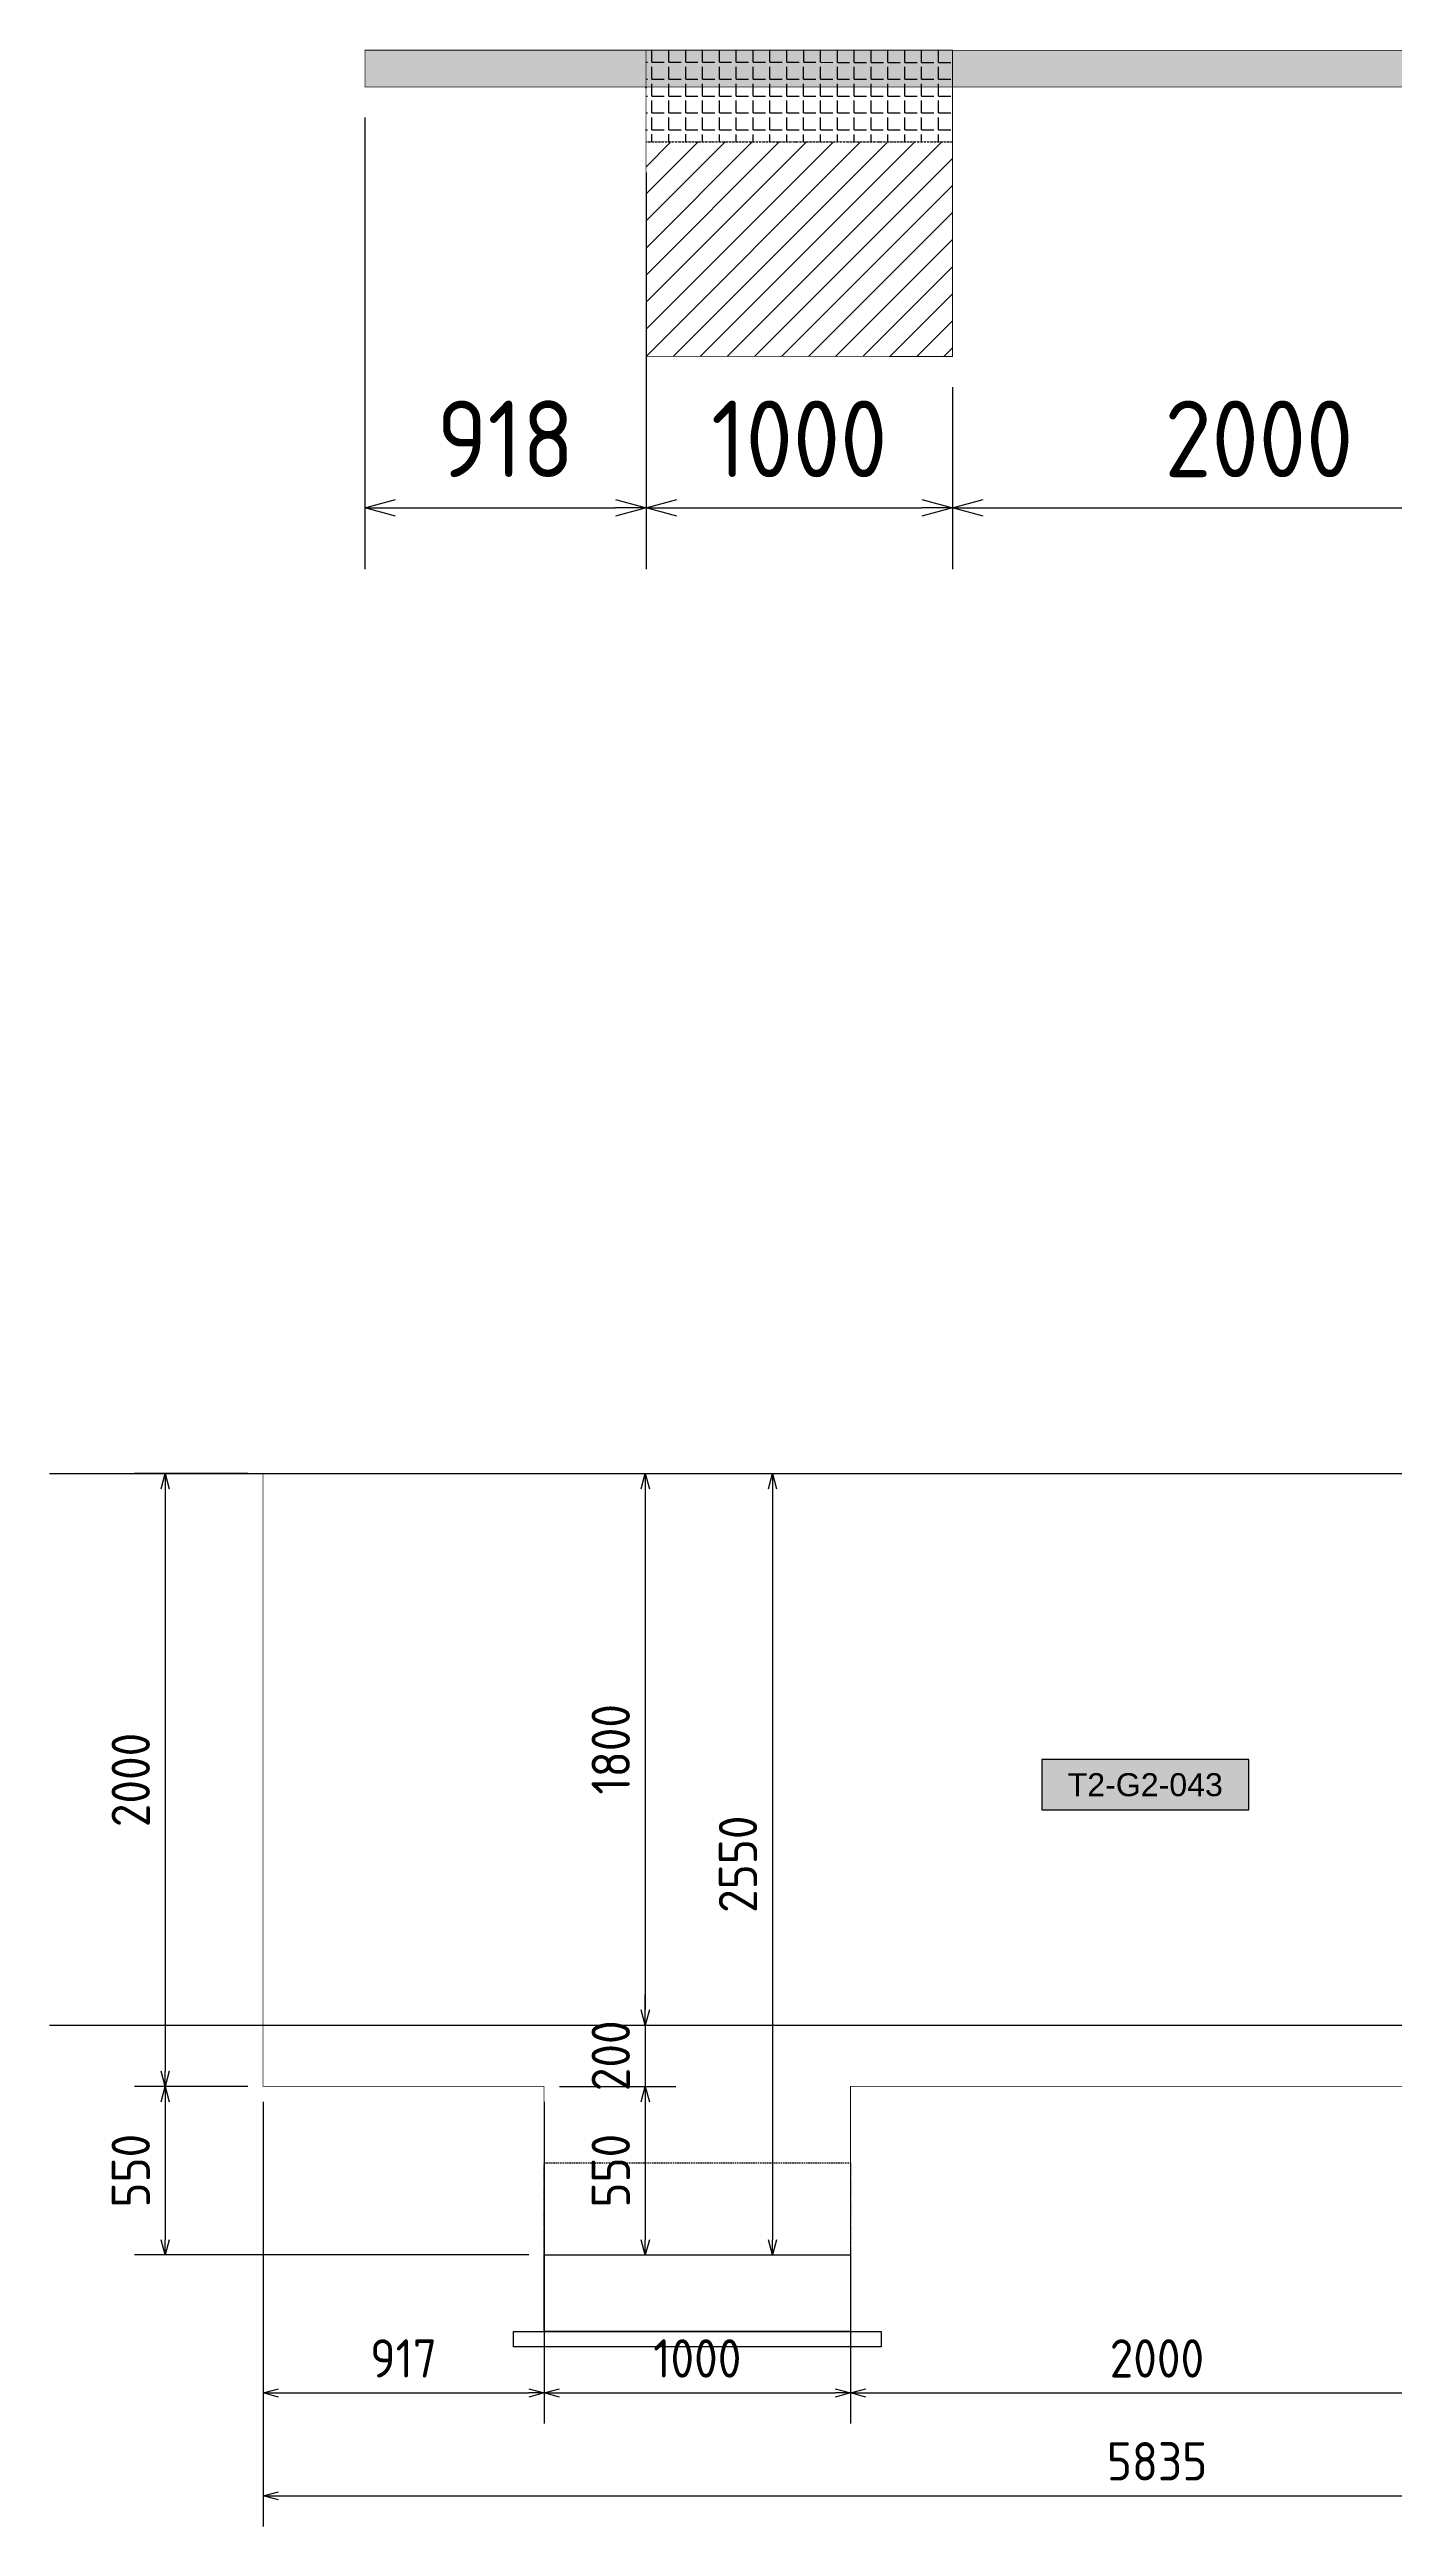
# Model space of a CAD drawing. Header units: centimetres. Extents: x -6122352 to 6876996, y -1694241 to 2592194.
# Drawn here: x 3279031 to 3283421, y 145042 to 153124 of the extents above; entities that cross this region are included whole.
import ezdxf
from ezdxf.enums import TextEntityAlignment as Align

# ---------------------------------------------------------------- set-up
doc = ezdxf.new("R2010")
doc.units = ezdxf.units.CM
doc.header["$MEASUREMENT"] = 0
doc.header["$PDMODE"] = 66
doc.header["$PDSIZE"] = 100
for name, pattern in [('23585-XR-AR-END-SETTING OUT PLAN$0$HIDDEN', [0.375, 0.25, -0.125]), ('CENTER', [2, 1.25, -0.25, 0.25, -0.25]), ('DASHED2', [0.375, 0.25, -0.125])]:
    doc.linetypes.add(name, pattern=pattern)
doc.layers.get('Defpoints').update_dxf_attribs({"color": 255, "linetype": 'CENTER'})
for name, color, linetype in [('@MI-FOOTINGS', 7, 'Continuous'), ('@MI-TYPE-01', 30, 'Continuous'), ('@MI-TYPE-02', 6, 'Continuous'), ('PANEL-TAGS', 7, 'Continuous')]:
    doc.layers.add(name, color=color, linetype=linetype)
doc.styles.add('PANELTAG_STYLE', font='arial.ttf')
doc.styles.add('Schueco-BEMSTIL', font='isocpeur.ttf', dxfattribs={"width": 0.9})
doc.dimstyles.new('MI- JWC-TXT-2.5 MM', dxfattribs={"dimscale": 1.5, "dimtxt": 2.5, "dimasz": 1, "dimexe": 2, "dimexo": 1, "dimgap": 1, "dimtad": 1, "dimdec": 0, "dimdsep": 46, "dimtxsty": 'Schueco-BEMSTIL', "dimblk": 'OPEN30', "dimcen": 0, "dimdle": 2, "dimclrd": 140, "dimclre": 8, "dimclrt": 40, "dimadec": 0, "dimazin": 2, "dimtfac": 1, "dimtdec": 0, "dimtix": 1, "dimtmove": 2, "dimatfit": 3, "dimldrblk": 'OPEN', "dimfxl": 2, "dimlwd": -1, "dimlwe": -1, "dimarcsym": 0})

# ---------------------------------------------------------------- blocks, each defined once
blk = doc.blocks.new('T1-FOOTING')
at = {"transparency": 33554679}
h = blk.add_hatch(dxfattribs=at)
h.set_pattern_fill('ANGLE', color=256, scale=500)
h.set_pattern_definition([(0, (0, 0), (0, 137.5), [100, -37.5]), (90, (0, 0), (-137.5, 8.419446744138054e-15), [100, -37.5])])
h.paths.add_polyline_path([(-500, -300.0000000000218), (499.9999999999964, -300.0000000000218), (499.9999999999964, -1.818989403545856e-11), (-500, -1.818989403545856e-11)])
h.paths.add_polyline_path([(-499.75, -299.7500000000218), (499.7499999999964, -299.7500000000218), (499.7499999999964, -0.2500000000181899), (-499.75, -0.2500000000181899)], flags=16)
h = blk.add_hatch(dxfattribs=at)
h.set_pattern_fill('ANGLE', color=8, scale=200)
h.set_pattern_definition([(0, (0, 0), (0, 55.00000000000001), [40, -15]), (90, (0, 0), (-55.00000000000001, 3.367778697655222e-15), [40, -15])])
h.paths.add_polyline_path([(500.0000000000025, -300.0000000000218), (500.0000000000035, -1.818989403545856e-11), (-500, -1.816147232602816e-11), (-499.9999999999989, -300.0000000000291)])
h = blk.add_hatch(dxfattribs=at)
h.set_pattern_fill('ANSI31', color=8, scale=500)
h.set_pattern_definition([(45, (0, 0), (-44.19417382415922, 44.19417382415922), [])])
h.paths.add_polyline_path([(500, -1000.000000000015), (500.0000000000025, -300.0000000000218), (-499.9999999999989, -300.000000000029), (-499.9999999999964, -1000.000000000011)])
at = {"layer": '@MI-TYPE-01', "color": 240, "linetype": 'DASHED2', "true_color": 0xed1f24}
blk.add_line((-500.0000000000073, -300.0000000000291), (499.9999999999964, -300.0000000000218), dxfattribs=at)
at = {"layer": '@MI-TYPE-01', "color": 240, "true_color": 0xed1f24, "const_width": 2.5}
blk.add_lwpolyline([(-500, -1.818989403545856e-11), (500.0000000000036, -1.818989403545856e-11), (500, -1000.000000000015), (-499.9999999999964, -1000.000000000011)], close=True, dxfattribs=at)
blk = doc.blocks.new('A$C90a9385a')
at = {"layer": '@MI-TYPE-02'}
h = blk.add_hatch(color=256, dxfattribs=at)
h.dxf.hatch_style = 1
h.paths.add_polyline_path([(5835.000000000029, 0), (0, 0), (0, -120), (5835, -120)])
at = {"layer": '@MI-TYPE-02', "const_width": 2.5}
blk.add_lwpolyline([(5835.000000000029, 0), (0, 0), (0, -120), (5835, -120)], close=True, dxfattribs=at)
at = {"layer": '@MI-FOOTINGS', "color": 240, "true_color": 0xed1f24}
blk.add_blockref('T1-FOOTING', (1417.536642821826, 0.872473891977279), dxfattribs=at)
blk = doc.blocks.new('_Open30')
at = {"color": 0, "linetype": 'ByBlock', "lineweight": -2}
for p, q in [((-1, 0.26794919), (0, 0)), ((0, 0), (-1, -0.26794919)), ((0, 0), (-1, 0))]:
    blk.add_line(p, q, dxfattribs=at)
blk = doc.blocks.new('*D1343')
at = {"color": 8, "transparency": 16777216}
for p, q in [((390.6227459281819, -47080.80116095192), (1684.684925263748, -47080.80116095192)), ((211.3308254611179, -47998.30569433885), (1684.684925263748, -47998.30569433885))]:
    blk.add_line(p, q, dxfattribs=at)
at = {"color": 140, "transparency": 16777216}
blk.add_line((1484.684925263748, -47898.30569433885), (1484.684925263748, -47180.80116095192), dxfattribs=at)
at = {"layer": 'Defpoints', "color": 0, "transparency": 16777216}
for p in [(290.6227459281819, -47080.80116095192), (1484.684925263748, -47080.80116095192), (111.3308254611179, -47998.30569433885)]:
    blk.add_point(p, dxfattribs=at)
at = {"color": 140, "transparency": 16777216, "xscale": 100, "yscale": 100, "zscale": 100}
for p, rotation in [((1484.684925263748, -47080.80116095192), 90), ((1484.684925263748, -47998.30569433885), 270)]:
    blk.add_blockref('_Open30', p, dxfattribs=dict(at, rotation=rotation))
at = {"color": 40, "transparency": 16777216, "insert": (1259.684925263734, -47539.55342764538), "char_height": 250, "attachment_point": 5, "rotation": 90, "style": 'Schueco-BEMSTIL'}
blk.add_mtext('918', dxfattribs=at)
blk = doc.blocks.new('_Open')
at = {"color": 0, "linetype": 'ByBlock', "lineweight": -2}
for p, q in [((-1, 0.1666666666666667), (0, 0)), ((-1, -0.1666666666666667), (0, 0)), ((0, 0), (-1, 0))]:
    blk.add_line(p, q, dxfattribs=at)
blk = doc.blocks.new('*D1344')
at = {"color": 8, "transparency": 16777216}
for p, q in [((1090.801907083369, -46080.92659767708), (1684.684925263748, -46080.92659767708)), ((390.6227459281819, -47080.80116095192), (1684.684925263749, -47080.80116095192))]:
    blk.add_line(p, q, dxfattribs=at)
at = {"color": 140, "transparency": 16777216}
blk.add_line((1484.684925263748, -46980.80116095192), (1484.684925263748, -46180.92659767708), dxfattribs=at)
at = {"layer": 'Defpoints', "color": 0, "transparency": 16777216}
for p in [(990.8019070833693, -46080.92659767708), (1484.684925263748, -46080.92659767708), (290.6227459281819, -47080.80116095192)]:
    blk.add_point(p, dxfattribs=at)
at = {"color": 140, "transparency": 16777216, "xscale": 100, "yscale": 100, "zscale": 100}
for p, rotation in [((1484.684925263748, -46080.92659767708), 90), ((1484.684925263748, -47080.80116095192), 270)]:
    blk.add_blockref('_Open30', p, dxfattribs=dict(at, rotation=rotation))
at = {"color": 40, "transparency": 16777216, "insert": (1259.684925263735, -46580.86387931449), "char_height": 250, "attachment_point": 5, "rotation": 90, "style": 'Schueco-BEMSTIL'}
blk.add_mtext('1000', dxfattribs=at)
blk = doc.blocks.new('*D1345')
at = {"color": 8, "transparency": 16777216}
for p, q in [((1091.16025186563, -44080.92662977983), (1684.684925263748, -44080.92662977983)), ((1090.801907083369, -46080.92659767708), (1684.684925263749, -46080.92659767708))]:
    blk.add_line(p, q, dxfattribs=at)
at = {"color": 140, "transparency": 16777216}
blk.add_line((1484.684925263749, -45980.92659767708), (1484.684925263748, -44180.92662977983), dxfattribs=at)
at = {"layer": 'Defpoints', "color": 0, "transparency": 16777216}
for p in [(991.1602518656296, -44080.92662977983), (1484.684925263748, -44080.92662977983), (990.8019070833693, -46080.92659767708)]:
    blk.add_point(p, dxfattribs=at)
at = {"color": 140, "transparency": 16777216, "xscale": 100, "yscale": 100, "zscale": 100}
for p, rotation in [((1484.684925263748, -44080.92662977983), 90), ((1484.684925263749, -46080.92659767708), 270)]:
    blk.add_blockref('_Open30', p, dxfattribs=dict(at, rotation=rotation))
at = {"color": 40, "transparency": 16777216, "insert": (1259.684925263736, -45080.92661372845), "char_height": 250, "attachment_point": 5, "rotation": 90, "style": 'Schueco-BEMSTIL'}
blk.add_mtext('2000', dxfattribs=at)
blk = doc.blocks.new('*D4547')
at = {"layer": '@MI-TYPE-01', "color": 8, "transparency": 16777216}
for p, q in [((3279728.35627949, 146427.848754853), (3279728.35627949, 145377.8383188061)), ((3280645.35627949, 146427.848754853), (3280645.35627949, 145377.8383188061))]:
    blk.add_line(p, q, dxfattribs=at)
at = {"layer": '@MI-TYPE-01', "color": 140, "transparency": 16777216}
blk.add_line((3279778.35627949, 145477.8383188061), (3280595.35627949, 145477.8383188061), dxfattribs=at)
at = {"layer": 'Defpoints', "color": 0, "transparency": 16777216}
for p in [(3279728.35627949, 146477.848754853), (3280645.35627949, 146477.848754853), (3280645.35627949, 145477.8383188061)]:
    blk.add_point(p, dxfattribs=at)
at = {"layer": '@MI-TYPE-01', "color": 140, "transparency": 16777216, "xscale": 50, "yscale": 50, "zscale": 50, "rotation": 180}
blk.add_blockref('_Open30', (3279728.35627949, 145477.8383188061), dxfattribs=at)
at = {"layer": '@MI-TYPE-01', "color": 140, "transparency": 16777216, "xscale": 50, "yscale": 50, "zscale": 50}
blk.add_blockref('_Open30', (3280645.35627949, 145477.8383188061), dxfattribs=at)
at = {"layer": '@MI-TYPE-01', "color": 40, "transparency": 16777216, "insert": (3280186.85627949, 145590.3383188061), "char_height": 125, "attachment_point": 5, "style": 'Schueco-BEMSTIL'}
blk.add_mtext('917', dxfattribs=at)
blk = doc.blocks.new('*D4548')
at = {"layer": '@MI-TYPE-01', "color": 8, "transparency": 16777216}
for p, q in [((3280645.35627949, 146427.848754853), (3280645.35627949, 145377.8383188061)), ((3281645.35627949, 145877.848754853), (3281645.35627949, 145377.8383188061))]:
    blk.add_line(p, q, dxfattribs=at)
at = {"layer": '@MI-TYPE-01', "color": 140, "transparency": 16777216}
blk.add_line((3280695.35627949, 145477.8383188061), (3281595.35627949, 145477.8383188061), dxfattribs=at)
at = {"layer": 'Defpoints', "color": 0, "transparency": 16777216}
for p in [(3280645.35627949, 146477.848754853), (3281645.35627949, 145927.848754853), (3281645.35627949, 145477.8383188061)]:
    blk.add_point(p, dxfattribs=at)
at = {"layer": '@MI-TYPE-01', "color": 140, "transparency": 16777216, "xscale": 50, "yscale": 50, "zscale": 50, "rotation": 180}
blk.add_blockref('_Open30', (3280645.35627949, 145477.8383188061), dxfattribs=at)
at = {"layer": '@MI-TYPE-01', "color": 140, "transparency": 16777216, "xscale": 50, "yscale": 50, "zscale": 50}
blk.add_blockref('_Open30', (3281645.35627949, 145477.8383188061), dxfattribs=at)
at = {"layer": '@MI-TYPE-01', "color": 40, "transparency": 16777216, "insert": (3281145.35627949, 145590.3383188061), "char_height": 125, "attachment_point": 5, "style": 'Schueco-BEMSTIL'}
blk.add_mtext('1000', dxfattribs=at)
blk = doc.blocks.new('*D4549')
at = {"layer": '@MI-TYPE-01', "color": 8, "transparency": 16777216}
for p, q in [((3281645.35627949, 145877.848754853), (3281645.35627949, 145377.8383188061)), ((3283645.35627949, 145877.848754853), (3283645.35627949, 145377.8383188061))]:
    blk.add_line(p, q, dxfattribs=at)
at = {"layer": '@MI-TYPE-01', "color": 140, "transparency": 16777216}
blk.add_line((3281695.35627949, 145477.8383188061), (3283595.35627949, 145477.8383188061), dxfattribs=at)
at = {"layer": 'Defpoints', "color": 0, "transparency": 16777216}
for p in [(3281645.35627949, 145927.848754853), (3283645.35627949, 145927.848754853), (3283645.35627949, 145477.8383188061)]:
    blk.add_point(p, dxfattribs=at)
at = {"layer": '@MI-TYPE-01', "color": 140, "transparency": 16777216, "xscale": 50, "yscale": 50, "zscale": 50, "rotation": 180}
blk.add_blockref('_Open30', (3281645.35627949, 145477.8383188061), dxfattribs=at)
at = {"layer": '@MI-TYPE-01', "color": 140, "transparency": 16777216, "xscale": 50, "yscale": 50, "zscale": 50}
blk.add_blockref('_Open30', (3283645.35627949, 145477.8383188061), dxfattribs=at)
at = {"layer": '@MI-TYPE-01', "color": 40, "transparency": 16777216, "insert": (3282645.35627949, 145590.3383188061), "char_height": 125, "attachment_point": 5, "style": 'Schueco-BEMSTIL'}
blk.add_mtext('2000', dxfattribs=at)
blk = doc.blocks.new('*D4552')
at = {"layer": '@MI-TYPE-01', "color": 8, "transparency": 16777216}
for p, q in [((3279728.35627949, 146427.848754853), (3279728.35627949, 145042.1073819642)), ((3285563.35627949, 146427.848754853), (3285563.35627949, 145042.1073819642))]:
    blk.add_line(p, q, dxfattribs=at)
at = {"layer": '@MI-TYPE-01', "color": 140, "transparency": 16777216}
blk.add_line((3279778.35627949, 145142.1073819642), (3285513.35627949, 145142.1073819642), dxfattribs=at)
at = {"layer": 'Defpoints', "color": 0, "transparency": 16777216}
for p in [(3279728.35627949, 146477.848754853), (3285563.35627949, 146477.848754853), (3285563.35627949, 145142.1073819642)]:
    blk.add_point(p, dxfattribs=at)
at = {"layer": '@MI-TYPE-01', "color": 140, "transparency": 16777216, "xscale": 50, "yscale": 50, "zscale": 50, "rotation": 180}
blk.add_blockref('_Open30', (3279728.35627949, 145142.1073819642), dxfattribs=at)
at = {"layer": '@MI-TYPE-01', "color": 140, "transparency": 16777216, "xscale": 50, "yscale": 50, "zscale": 50}
blk.add_blockref('_Open30', (3285563.35627949, 145142.1073819642), dxfattribs=at)
at = {"layer": '@MI-TYPE-01', "color": 40, "transparency": 16777216, "insert": (3282645.85627949, 145254.6073819642), "char_height": 125, "attachment_point": 5, "style": 'Schueco-BEMSTIL'}
blk.add_mtext('5835', dxfattribs=at)
blk = doc.blocks.new('*D4553')
at = {"layer": '@MI-TYPE-01', "color": 8, "transparency": 16777216}
for p, q in [((3279678.356279492, 148477.8487548531), (3279309.014807114, 148477.8487548531)), ((3279678.356279492, 146477.8487548531), (3279309.014807114, 146477.8487548531))]:
    blk.add_line(p, q, dxfattribs=at)
at = {"layer": '@MI-TYPE-01', "color": 140, "transparency": 16777216}
blk.add_line((3279409.014807114, 148427.8487548531), (3279409.014807114, 146527.8487548531), dxfattribs=at)
at = {"layer": 'Defpoints', "color": 0, "transparency": 16777216}
for p in [(3279728.356279492, 148477.8487548531), (3279409.014807114, 146477.8487548531), (3279728.356279492, 146477.8487548531)]:
    blk.add_point(p, dxfattribs=at)
at = {"layer": '@MI-TYPE-01', "color": 140, "transparency": 16777216, "xscale": 50, "yscale": 50, "zscale": 50}
for p, rotation in [((3279409.014807114, 148477.8487548531), 90), ((3279409.014807114, 146477.8487548531), 270)]:
    blk.add_blockref('_Open30', p, dxfattribs=dict(at, rotation=rotation))
at = {"layer": '@MI-TYPE-01', "color": 40, "transparency": 16777216, "insert": (3279296.514807113, 147477.8487548521), "char_height": 125, "attachment_point": 5, "rotation": 90, "style": 'Schueco-BEMSTIL'}
blk.add_mtext('2000', dxfattribs=at)
blk = doc.blocks.new('*D4554')
at = {"layer": '@MI-TYPE-01', "color": 8, "transparency": 16777216}
for p, q in [((3279678.356279492, 146477.8487548531), (3279309.014807116, 146477.8487548531)), ((3280595.356279492, 145927.8487548531), (3279309.014807116, 145927.8487548531))]:
    blk.add_line(p, q, dxfattribs=at)
at = {"layer": '@MI-TYPE-01', "color": 140, "transparency": 16777216}
blk.add_line((3279409.014807116, 146427.8487548531), (3279409.014807116, 145977.8487548531), dxfattribs=at)
at = {"layer": 'Defpoints', "color": 0, "transparency": 16777216}
for p in [(3279728.356279492, 146477.8487548531), (3279409.014807116, 145927.8487548531), (3280645.356279492, 145927.8487548531)]:
    blk.add_point(p, dxfattribs=at)
at = {"layer": '@MI-TYPE-01', "color": 140, "transparency": 16777216, "xscale": 50, "yscale": 50, "zscale": 50}
for p, rotation in [((3279409.014807116, 146477.8487548531), 90), ((3279409.014807116, 145927.8487548531), 270)]:
    blk.add_blockref('_Open30', p, dxfattribs=dict(at, rotation=rotation))
at = {"layer": '@MI-TYPE-01', "color": 40, "transparency": 16777216, "insert": (3279296.514807115, 146202.8487548521), "char_height": 125, "attachment_point": 5, "rotation": 90, "style": 'Schueco-BEMSTIL'}
blk.add_mtext('550', dxfattribs=at)
blk = doc.blocks.new('*D4555')
at = {"layer": '@MI-TYPE-01', "color": 8, "transparency": 16777216}
for p, q in [((3281310.051274538, 148477.8487548531), (3281490.620804617, 148477.8487548531)), ((3281310.051274538, 145927.8487548531), (3281490.620804617, 145927.8487548531))]:
    blk.add_line(p, q, dxfattribs=at)
at = {"layer": '@MI-TYPE-01', "color": 140, "transparency": 16777216}
blk.add_line((3281390.620804617, 148427.8487548531), (3281390.620804617, 145977.8487548531), dxfattribs=at)
at = {"layer": 'Defpoints', "color": 0, "transparency": 16777216}
for p in [(3281260.051274538, 148477.8487548531), (3281260.051274538, 145927.8487548531), (3281390.620804617, 145927.8487548531)]:
    blk.add_point(p, dxfattribs=at)
at = {"layer": '@MI-TYPE-01', "color": 140, "transparency": 16777216, "xscale": 50, "yscale": 50, "zscale": 50}
for p, rotation in [((3281390.620804617, 148477.8487548531), 90), ((3281390.620804617, 145927.8487548531), 270)]:
    blk.add_blockref('_Open30', p, dxfattribs=dict(at, rotation=rotation))
at = {"layer": '@MI-TYPE-01', "color": 40, "transparency": 16777216, "insert": (3281278.120804616, 147202.8487548521), "char_height": 125, "attachment_point": 5, "rotation": 90, "style": 'Schueco-BEMSTIL'}
blk.add_mtext('2550', dxfattribs=at)
blk = doc.blocks.new('*D4556')
at = {"layer": '@MI-TYPE-01', "color": 8, "transparency": 16777216}
for p, q in [((3280964.983306892, 148477.8487548531), (3281075.516236925, 148477.8487548531)), ((3280964.983306892, 146677.8487548533), (3281075.516236925, 146677.8487548533))]:
    blk.add_line(p, q, dxfattribs=at)
at = {"layer": '@MI-TYPE-01', "color": 140, "transparency": 16777216}
blk.add_line((3280975.516236925, 148427.8487548531), (3280975.516236925, 146727.8487548533), dxfattribs=at)
at = {"layer": 'Defpoints', "color": 0, "transparency": 16777216}
for p in [(3280914.983306892, 148477.8487548531), (3280914.983306892, 146677.8487548533), (3280975.516236925, 146677.8487548533)]:
    blk.add_point(p, dxfattribs=at)
at = {"layer": '@MI-TYPE-01', "color": 140, "transparency": 16777216, "xscale": 50, "yscale": 50, "zscale": 50}
for p, rotation in [((3280975.516236925, 148477.8487548531), 90), ((3280975.516236925, 146677.8487548533), 270)]:
    blk.add_blockref('_Open30', p, dxfattribs=dict(at, rotation=rotation))
at = {"layer": '@MI-TYPE-01', "color": 40, "transparency": 16777216, "insert": (3280863.016236924, 147577.8487548522), "char_height": 125, "attachment_point": 5, "rotation": 90, "style": 'Schueco-BEMSTIL'}
blk.add_mtext('1800', dxfattribs=at)
blk = doc.blocks.new('*D4557')
at = {"layer": '@MI-TYPE-01', "color": 140, "transparency": 16777216}
for p, q in [((3280975.516236927, 146727.8487548533), (3280975.516236927, 146777.8487548533)), ((3280975.516236927, 146677.8487548533), (3280975.516236927, 146477.8487548531)), ((3280975.516236927, 146427.8487548531), (3280975.516236927, 146377.8487548531))]:
    blk.add_line(p, q, dxfattribs=at)
at = {"layer": '@MI-TYPE-01', "color": 8, "transparency": 16777216}
for p, q in [((3280964.983306892, 146677.8487548533), (3281075.516236927, 146677.8487548533)), ((3280695.356279492, 146477.8487548531), (3281075.516236927, 146477.8487548531))]:
    blk.add_line(p, q, dxfattribs=at)
at = {"layer": 'Defpoints', "color": 0, "transparency": 16777216}
for p in [(3280914.983306892, 146677.8487548533), (3280645.356279492, 146477.8487548531), (3280975.516236927, 146477.8487548531)]:
    blk.add_point(p, dxfattribs=at)
at = {"layer": '@MI-TYPE-01', "color": 140, "transparency": 16777216, "xscale": 50, "yscale": 50, "zscale": 50}
for p, rotation in [((3280975.516236927, 146677.8487548533), 270), ((3280975.516236927, 146477.8487548531), 90)]:
    blk.add_blockref('_Open30', p, dxfattribs=dict(at, rotation=rotation))
at = {"layer": '@MI-TYPE-01', "color": 40, "transparency": 16777216, "insert": (3280863.016236926, 146577.8487548522), "char_height": 125, "attachment_point": 5, "rotation": 90, "style": 'Schueco-BEMSTIL'}
blk.add_mtext('200', dxfattribs=at)
blk = doc.blocks.new('*D4558')
at = {"layer": '@MI-TYPE-01', "color": 8, "transparency": 16777216}
for p, q in [((3280695.356279492, 146477.8487548531), (3281075.516236929, 146477.8487548531)), ((3280962.168525643, 145927.8487548531), (3281075.516236929, 145927.8487548531))]:
    blk.add_line(p, q, dxfattribs=at)
at = {"layer": '@MI-TYPE-01', "color": 140, "transparency": 16777216}
blk.add_line((3280975.516236929, 146427.8487548531), (3280975.516236929, 145977.8487548531), dxfattribs=at)
at = {"layer": 'Defpoints', "color": 0, "transparency": 16777216}
for p in [(3280645.356279492, 146477.8487548531), (3280912.168525643, 145927.8487548531), (3280975.516236929, 145927.8487548531)]:
    blk.add_point(p, dxfattribs=at)
at = {"layer": '@MI-TYPE-01', "color": 140, "transparency": 16777216, "xscale": 50, "yscale": 50, "zscale": 50}
for p, rotation in [((3280975.516236929, 146477.8487548531), 90), ((3280975.516236929, 145927.8487548531), 270)]:
    blk.add_blockref('_Open30', p, dxfattribs=dict(at, rotation=rotation))
at = {"layer": '@MI-TYPE-01', "color": 40, "transparency": 16777216, "insert": (3280863.016236928, 146202.8487548521), "char_height": 125, "attachment_point": 5, "rotation": 90, "style": 'Schueco-BEMSTIL'}
blk.add_mtext('550', dxfattribs=at)
blk = doc.blocks.new('PANELTAG')
at = {"layer": 'PANEL-TAGS', "color": 1}
blk.add_lwpolyline([(-13.5, -3.3), (13.5, -3.3), (13.5, 3.3), (-13.5, 3.3)], close=True, dxfattribs=at)
at = {"layer": 'PANEL-TAGS', "color": 40, "true_color": 0xffd700}
blk.add_solid([(-13.5, -3.3), (13.5, -3.3), (-13.5, 3.3), (13.5, 3.3)], dxfattribs=at)
at = {"layer": 'PANEL-TAGS', "color": 5, "style": 'PANELTAG_STYLE'}
blk.add_attdef('TAGNO', text='', height=3, dxfattribs=at).set_placement((0, 0), align=Align.CENTER)
blk = doc.blocks.new('T1-FOOTING ELEVATION')
at = {"color": 9}
blk.add_lwpolyline([(-600, -250), (600, -250), (600, -300), (-600, -300)], close=True, dxfattribs=at)
at = {"layer": '@MI-TYPE-01', "color": 114, "linetype": '23585-XR-AR-END-SETTING OUT PLAN$0$HIDDEN', "ltscale": 20, "true_color": 0x139b48}
blk.add_lwpolyline([(-500, 0), (-500, 300), (500, 300), (500, 0)], dxfattribs=at)
at = {"layer": '@MI-TYPE-01', "color": 114, "true_color": 0x139b48}
blk.add_lwpolyline([(-500, 0), (500, 0), (500, -250), (-500, -250)], close=True, dxfattribs=at)
blk = doc.blocks.new('T1-PARTITION PLAN')
at = {"layer": '@MI-TYPE-02', "rotation": 89.98973417812736}
blk.add_blockref('A$C90a9385a', (-8.669172612717375, -47998.2841936519), dxfattribs=at)
dim = blk.add_linear_dim(base=(1484.684925263728, -44080.92662977984), p1=(990.8019070833483, -46080.92659767708), p2=(991.1602518656085, -44080.92662977982), angle=90, dimstyle='MI- JWC-TXT-2.5 MM')
dim.commit()
dim.dimension.update_dxf_attribs({"geometry": '*D1345', "text_midpoint": (1259.684925263715, -45080.92661372846), "insert": (-2.05773176276125e-11, -7.275957614183426e-12)})
for base, p1, p2, picture, middle in [((1484.684925263748, -46080.92659767708), (290.6227459281818, -47080.8011609519), (990.8019070833689, -46080.92659767707), '*D1344', (1259.684925263735, -46580.86387931449)), ((1484.684925263748, -47080.80116095192), (111.3308254611179, -47998.30569433884), (290.6227459281818, -47080.8011609519), '*D1343', (1259.684925263734, -47539.55342764538))]:
    dim = blk.add_linear_dim(base=base, p1=p1, p2=p2, angle=90, dimstyle='MI- JWC-TXT-2.5 MM')
    dim.commit()
    dim.dimension.update_dxf_attribs({"geometry": picture, "text_midpoint": middle})

msp = doc.modelspace()

# ---------------------------------------------------------------- linework, layer by layer
at = {"layer": '@MI-TYPE-01', "color": 6, "const_width": 2.5}
msp.add_lwpolyline([(3279728.35627949, 148477.848754853), (3285563.35627949, 148477.848754853), (3285563.35627949, 146477.848754853), (3284645.35627949, 146477.848754853), (3284645.35627949, 145927.848754853), (3283645.35627949, 145927.848754853), (3283645.35627949, 146477.848754853), (3281645.35627949, 146477.848754853), (3281645.35627949, 145927.848754853), (3280645.35627949, 145927.848754853), (3280645.35627949, 146477.848754853), (3279728.35627949, 146477.848754853), (3279728.35627949, 148477.848754853)], dxfattribs=at)
at = {"layer": '@MI-TYPE-02', "color": 160, "linetype": 'DASHED2', "ltscale": 5}
for points in [[(3279031.470922505, 148477.8487548532), (3286328.50377251, 148477.8487548532)], [(3279031.470922505, 146677.8487548532), (3286328.50377251, 146677.8487548532)]]:
    msp.add_lwpolyline(points, dxfattribs=at)

# ---------------------------------------------------------------- block references
at = {"layer": '@MI-TYPE-01', "rotation": 270}
msp.add_blockref('T1-PARTITION PLAN', (3328059.041361175, 153113.1895296676), dxfattribs=at)
at = {"layer": '@MI-TYPE-01', "color": 30}
msp.add_blockref('T1-FOOTING ELEVATION', (3281145.148825629, 145928.2126806778), dxfattribs=at)
at = {"layer": 'PANEL-TAGS'}
ref = msp.add_blockref('PANELTAG', (3282607.243250234, 147462.3844530415), dxfattribs=dict(at, xscale=25, yscale=25, zscale=25))
ref.add_attrib('TAGNO', 'T2-G2-043', dxfattribs={"color": 5, "height": 75, "style": 'PANELTAG_STYLE'}).set_placement((3282607.243250234, 147462.3844530415), align=Align.MIDDLE_CENTER)

# ---------------------------------------------------------------- dimensions: what is measured, and where the dimension line sits
at = {"layer": '@MI-TYPE-01'}
for base, p1, p2, picture, middle in [((3279409.014807114, 146477.8487548531), (3279728.35627949, 148477.848754853), (3279728.35627949, 146477.848754853), '*D4553', (3279296.514807113, 147477.8487548521)), ((3280975.516236925, 146677.8487548533), (3280914.98330689, 148477.848754853), (3280914.98330689, 146677.8487548532), '*D4556', (3280863.016236924, 147577.8487548522)), ((3281390.620804617, 145927.8487548531), (3281260.051274536, 148477.848754853), (3281260.051274536, 145927.848754853), '*D4555', (3281278.120804616, 147202.8487548521)), ((3280975.516236927, 146477.8487548531), (3280914.98330689, 146677.8487548532), (3280645.35627949, 146477.848754853), '*D4557', (3280863.016236926, 146577.8487548522)), ((3279409.014807116, 145927.8487548531), (3279728.35627949, 146477.848754853), (3280645.35627949, 145927.848754853), '*D4554', (3279296.514807115, 146202.8487548521)), ((3280975.516236929, 145927.8487548531), (3280645.35627949, 146477.848754853), (3280912.168525641, 145927.848754853), '*D4558', (3280863.016236928, 146202.8487548521))]:
    dim = msp.add_linear_dim(base=base, p1=p1, p2=p2, angle=90, dimstyle='MI- JWC-TXT-2.5 MM', dxfattribs=at)
    dim.commit()
    dim.dimension.update_dxf_attribs({"geometry": picture, "text_midpoint": middle})
for base, p1, p2, picture, middle in [((3280645.35627949, 145477.8383188061), (3279728.35627949, 146477.848754853), (3280645.35627949, 146477.848754853), '*D4547', (3280186.85627949, 145590.3383188061)), ((3285563.35627949, 145142.1073819642), (3279728.35627949, 146477.848754853), (3285563.35627949, 146477.848754853), '*D4552', (3282645.85627949, 145254.6073819642)), ((3281645.35627949, 145477.8383188061), (3280645.35627949, 146477.848754853), (3281645.35627949, 145927.848754853), '*D4548', (3281145.35627949, 145590.3383188061)), ((3283645.35627949, 145477.8383188061), (3281645.35627949, 145927.848754853), (3283645.35627949, 145927.848754853), '*D4549', (3282645.35627949, 145590.3383188061))]:
    dim = msp.add_linear_dim(base=base, p1=p1, p2=p2, dimstyle='MI- JWC-TXT-2.5 MM', dxfattribs=at)
    dim.commit()
    dim.dimension.update_dxf_attribs({"geometry": picture, "text_midpoint": middle})

doc.saveas('drawing.dxf')
